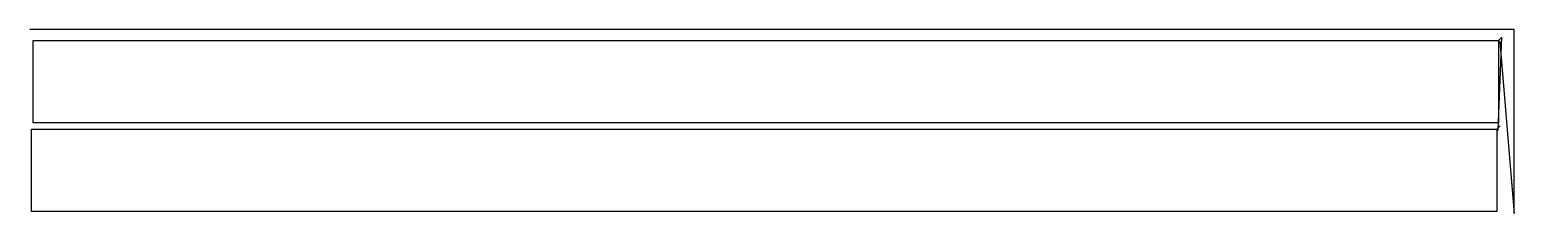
# Model space of a CAD drawing. Header units: metres. Extents: x 0 to 6293, y 0 to 780.
import ezdxf

# ---------------------------------------------------------------- set-up
doc = ezdxf.new("R2010")
doc.units = ezdxf.units.M

msp = doc.modelspace()

# ---------------------------------------------------------------- linework, layer by layer
at = {"layer": 'TOOL_0'}
for p, q in [((1, 780.255), (0, 780.255)), ((6293.428, 780.255), (1, 780.255)), ((6293.428, 1), (6293.428, 780.255)), ((14.878, 383.999), (14.878, 733.999)), ((14.878, 733.999), (6226.878, 733.999)), ((6225.657, 352.344), (6241.02, 748.141)), ((6241.02, 748.141), (6226.878, 733.999)), ((6226.878, 733.999), (6226.878, 383.999)), ((6226.878, 733.999), (6232.535, 728.342)), ((6232.535, 728.342), (6293.428, 0)), ((6226.878, 383.999), (14.878, 383.999)), ((8, 8.001), (8, 358.001)), ((8, 358.001), (6220, 358.001)), ((6234.142, 372.143), (6220, 358.001)), ((6220, 358.001), (6220, 8.001)), ((6220, 358.001), (6225.657, 352.344)), ((6220, 8.001), (8, 8.001)), ((6293.428, 0), (6293.428, 1)), ((6293.428, 1), (6293.428, 0)), ((6293.428, 0), (6293.428, 1))]:
    msp.add_line(p, q, dxfattribs=at)

doc.saveas('drawing.dxf')
